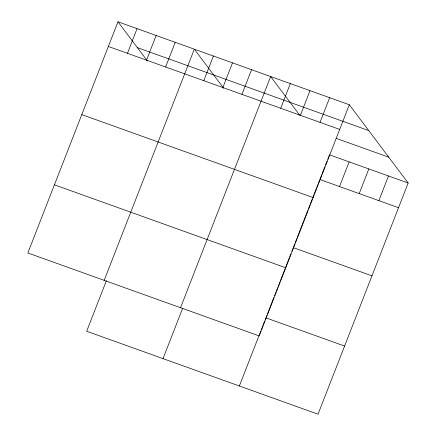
<?xml version="1.0" encoding="UTF-8"?>
<svg xmlns="http://www.w3.org/2000/svg" width="436" height="436" viewBox="0 0 436 436"><rect width="100%" height="100%" fill="white"/><g stroke="black" fill="none" stroke-linecap="round" stroke-linejoin="round"><path stroke-width="0.65" d="M117.976 21.8L27.844 252.973L259.191 335.922L349.323 104.744L117.976 21.8L147.39 60.942M127.443 53.312L137.062 28.645M146.529 60.157L156.148 35.485M165.615 67.002L175.234 42.33M104.188 280.343L194.32 49.17L223.733 88.312M106.357 280.773L86.677 331.256L318.024 414.2L408.156 183.027L349.323 104.744M203.786 80.687L213.406 56.015M222.872 87.527L232.492 62.86M241.958 94.372L251.577 69.7M180.537 307.718L270.663 76.545L299.712 115.191M163.02 358.626L182.7 308.148M280.713 108.264L290.332 83.598M300.377 115.317L309.996 90.644M320.04 122.369L329.66 97.697M239.364 385.996L259.049 335.518M259.54 334.259L260.766 331.104M261.262 329.839L262.984 325.425M263.475 324.161L264.707 321.005M265.197 319.746L265.933 317.855L344.593 346.053M266.183 317.223L266.919 315.321M267.415 314.056L273.824 297.614M274.566 295.712L275.062 294.447M275.307 293.815L276.048 291.918M276.538 290.654L277.77 287.493M278.266 286.229L279.994 281.798M280.484 280.533L284.185 271.045M284.43 270.413L289.117 258.395M289.608 257.131L290.845 253.965M291.831 251.436L293.063 248.275M293.553 247.01L294.785 243.855M295.276 242.596L296.998 238.176M297.494 236.917L302.164 224.927M302.41 224.295L307.821 210.414M308.563 208.522L310.04 204.735M310.53 203.476L312.252 199.056M312.743 197.797L313.975 194.641M314.465 193.377L316.187 188.962M316.678 187.698L317.909 184.542M318.4 183.284L319.632 180.128M321.85 174.438L319.877 179.496L398.537 207.7M322.346 173.168L324.809 166.846M325.55 164.944L327.033 161.151M327.768 159.254L329.251 155.456M339.54 186.548L349.16 161.876M359.21 193.595L368.829 168.928M378.873 200.647L388.492 175.975M137.389 47.633L368.736 130.577M108.357 46.472L339.704 129.416M336.091 138.316L388.743 157.194M329.496 154.824L408.156 183.027M81.788 114.619L313.135 197.563M293.308 247.643L371.968 275.841M54.413 184.826L285.765 267.775"/></g></svg>
